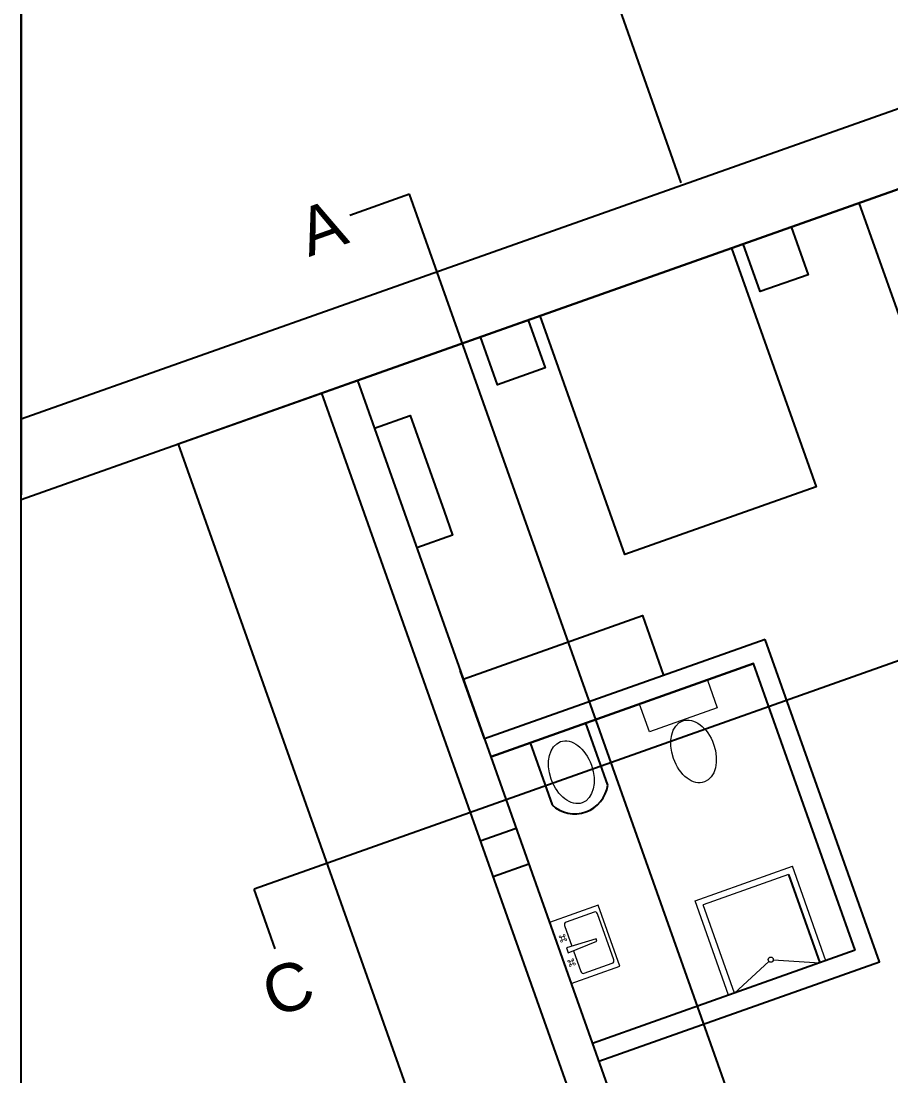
# Model space of a CAD drawing. Header units: centimetres. Extents: x -3096 to 13885, y -3131 to 5891.
# Drawn here: x 9115 to 9801, y 4633 to 5465 of the extents above; entities that cross this region are included whole.
import ezdxf

# ---------------------------------------------------------------- set-up
doc = ezdxf.new("R2010")
doc.units = ezdxf.units.CM
doc.styles.get("Standard").update_dxf_attribs({"font": 'arial.ttf'})

msp = doc.modelspace()

# ---------------------------------------------------------------- linework, layer by layer
for p, q in [((9115.07, 3891.32), (9115.07, 5891.32)), ((9115.07, 5891.32), (9115.07, 5091.32)), ((9115.07, 5151.32), (11115.07, 5859.94)), ((9115.07, 5087.67), (11115.07, 5796.29)), ((9993.03, 5398.74), (9521.74, 5231.75)), ((10933.41, 5359.47), (9298.9, 4780.34)), ((9851.64, 5348.64), (9380.35, 5181.66)), ((9421.49, 5328.72), (9374.36, 5312.02)), ((9797.83, 4266.53), (9421.49, 5328.72)), ((9911.5, 4940.18), (9776.24, 5321.92)), ((9380.35, 5181.66), (9238.97, 5131.56)), ((9380.35, 5181.66), (9597.43, 4568.98)), ((9380.35, 5181.66), (9630.83, 4474.72)), ((9115.07, 5091.32), (9115.07, 5151.32)), ((9238.97, 5131.56), (9557.91, 4231.39)), ((9115.07, 5031.32), (9115.07, 5091.32)), ((9115.07, 3831.32), (9115.07, 5031.32)), ((9702.05, 4977.37), (9480.54, 4898.88)), ((9480.54, 4898.88), (9461.46, 4952.73)), ((9577.77, 4862.27), (9560.41, 4911.27)), ((9516.52, 4895.71), (9533.88, 4846.72)), ((9505.59, 4828.19), (9477.31, 4818.17)), ((9515.61, 4799.91), (9487.33, 4789.89)), ((9720.45, 4791.78), (9745.14, 4722.1)), ((9315.59, 4733.21), (9298.9, 4780.34)), ((9773.07, 4732), (9565.71, 4658.52))]:
    msp.add_line(p, q)
at = {"color": 7, "lineweight": 5}
for p, q in [((9646.66, 4771.05), (9723.46, 4798.26)), ((9749.85, 4723.77), (9723.46, 4798.26)), ((9720.45, 4791.78), (9653.17, 4767.95)), ((9673.05, 4696.56), (9646.66, 4771.05)), ((9570.36, 4767.52), (9531.91, 4753.9)), ((9567.06, 4762.1), (9544.95, 4754.27)), ((9587.39, 4719.46), (9570.36, 4767.52)), ((9677.86, 4698.26), (9653.17, 4767.95)), ((9582.61, 4724.34), (9569.66, 4760.86)), ((9543.71, 4751.67), (9549.57, 4735.15)), ((9550.8, 4731.66), (9556.65, 4715.14)), ((9559.26, 4713.9), (9581.36, 4721.73)), ((9704.89, 4723.21), (9677.86, 4698.26)), ((9708.42, 4724.47), (9745.14, 4722.1)), ((9548.94, 4705.84), (9587.39, 4719.46))]:
    msp.add_line(p, q, dxfattribs=at)
for points in [[(9352.08, 5171.64), (9612.57, 4436.42), (10894.49, 4890.62), (10633.99, 5625.84)], [(9635.62, 5337.81), (9536.21, 5620.86), (9536.21, 5620.86)], [(9684.75, 5289.51), (9722.45, 5302.87), (9735.81, 5265.17), (9698.11, 5251.81), (9684.75, 5289.51)], [(9524.55, 5232.75), (9675.36, 5286.18), (9742.16, 5097.67), (9591.34, 5044.23), (9524.55, 5232.75)], [(9477.42, 5216.05), (9515.12, 5229.41), (9528.48, 5191.71), (9490.78, 5178.35), (9477.42, 5216.05)], [(9393.71, 5143.95), (9421.99, 5153.97), (9448.71, 5078.57), (9455.39, 5059.72), (9427.11, 5049.7)], [(9463.85, 4946.01), (9605.23, 4996.11), (9621.93, 4948.98)], [(9570.72, 4644.38), (9792.22, 4722.87), (9702.05, 4977.37)], [(9485.55, 4884.74), (9692.92, 4958.22), (9692.92, 4958.22)], [(9773.07, 4732), (9692.92, 4958.22), (9485.55, 4884.74)]]:
    msp.add_lwpolyline(points)
at = {"lineweight": 0}
msp.add_lwpolyline([(9602.98, 4926.35), (9656.44, 4945.29), (9664.22, 4923.33), (9610.76, 4904.39)], close=True, dxfattribs=at)
at = {"color": 7, "lineweight": 5, "const_width": 0.51}
for points in [[(9539.52, 4742.34, 1), (9540.96, 4742.85, 1)], [(9541.14, 4739.86, 1), (9541.65, 4738.42, 1)], [(9542.88, 4740.28, 1), (9542.03, 4742.69, 1)], [(9544.19, 4744, -1), (9542.75, 4743.49, -1)], [(9544.49, 4741.05, -1), (9545.01, 4739.61, -1)], [(9546.33, 4723.12, 1), (9547.77, 4723.63, 1)], [(9547.95, 4720.64, 1), (9548.46, 4719.2, 1)], [(9549.69, 4721.06, 1), (9548.84, 4723.46, 1)], [(9551, 4724.78, -1), (9549.56, 4724.27, -1)], [(9551.31, 4721.83, -1), (9551.82, 4720.39, -1)]]:
    msp.add_lwpolyline(points, format="xyb", close=True, dxfattribs=at)
at = {"color": 7, "lineweight": 5}
msp.add_lwpolyline([(9569.27, 4739.09), (9568.59, 4741.01), (9545.18, 4733.8), (9546.54, 4729.95)], close=True, dxfattribs=at)
msp.add_circle((9706.39, 4724.6), 2.04, dxfattribs=at)
msp.add_arc((9551.77, 4865.94), 26.26, 227.04013, 351.97956)
for centre, start, end in [((9567.74, 4760.18), 19.50985, 109.50985), ((9545.63, 4752.35), 109.50985, 199.50985), ((9580.68, 4723.66), 289.50985, 19.50985), ((9558.58, 4715.82), 199.50985, 289.50985)]:
    msp.add_arc(centre, 2.04, start, end, dxfattribs=at)
at = {"lineweight": 0}
for centre in [(9645.49, 4888.95), (9549.12, 4872.54)]:
    msp.add_ellipse(centre, major_axis=(8.55, -24.13), ratio=0.656103, dxfattribs=at)

# ---------------------------------------------------------------- texts
at = {"char_height": 37.5, "attachment_point": 1, "rotation": 19.50985}
for s, insert in [('A', (9329.56, 5314.43)), ('C', (9301.36, 4713.84))]:
    msp.add_mtext_dynamic_manual_height_columns(s, width=44.0251, gutter_width=12.5, heights=[0], dxfattribs=dict(at, insert=insert))

doc.saveas('drawing.dxf')
